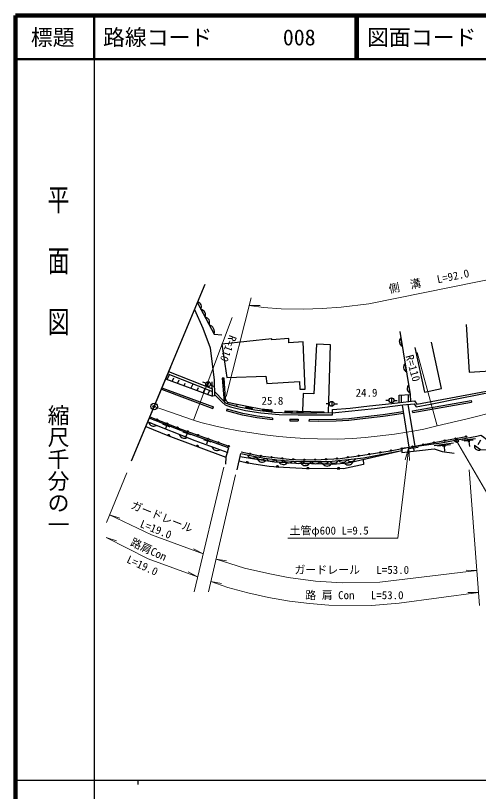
# Model space of a CAD drawing. Units: millimetres, scale not verified. Extents: x 40000 to 680000, y 20000 to 380000.
# Drawn here: x 40000 to 145868, y 202409 to 380000 of the extents above; entities that cross this region are included whole.
import ezdxf
from ezdxf.enums import TextEntityAlignment as Align

# ---------------------------------------------------------------- set-up
doc = ezdxf.new("R2010")
doc.units = ezdxf.units.MM
doc.header["$LTSCALE"] = 1000
doc.header["$PDMODE"] = 32
doc.header["$PDSIZE"] = 500
doc.linetypes.add('CHAIN', pattern=[18.5, 12, -1.5, 3.5, -1.5])
for name, color, linetype, lineweight in [('M-BGD', 7, 'Continuous', 25), ('M-BMK', 2, 'CHAIN', 13), ('M-BMK-OTRS', 5, 'Continuous', 25), ('M-BMK-SRVR', 3, 'Continuous', 25), ('M-STR-HTXT', 7, 'Continuous', 13), ('M-STR-STRC', 7, 'Continuous', 25), ('M-TTL', 2, 'Continuous', 140), ('M-TTL-BAND', 7, 'Continuous', 25), ('M-TTL-LINE', 7, 'Continuous', 50)]:
    doc.layers.add(name, color=color, linetype=linetype, lineweight=lineweight)
doc.layers.add('M-OTRS', color=6, linetype='Continuous')
doc.layers.add('M-TTL-TXT', color=7, linetype='Continuous')
doc.styles.add('@ＭＳ ゴシック', font='')
doc.styles.add('ＭＳ ゴシック', font='')
doc.styles.get('@ＭＳ ゴシック').set_extended_font_data('@MS Gothic')
doc.styles.get('ＭＳ ゴシック').set_extended_font_data('MS Gothic')

# ---------------------------------------------------------------- blocks, each defined once
blk = doc.blocks.new('open_arrow')
at = {"color": 0, "linetype": 'Continuous', "lineweight": -2}
blk.add_lwpolyline([(7.5, 1.25), (0, 0), (7.5, -1.25)], dxfattribs=at)

msp = doc.modelspace()

# ---------------------------------------------------------------- hatches: boundary and pattern name
at = {"layer": 'M-BGD'}
for points in [[(87684, 297015), (87259, 297015), (87441, 294959), (87843, 294995)], [(87952, 293619), (87561, 293588), (87710, 291903), (88174, 291930), (88055, 292308)], [(89513, 291200), (88551, 291462), (88475, 291167), (88999, 290969), (90632, 290532), (90718, 290953)], [(94210, 290245), (93338, 290416), (92737, 290539), (92652, 290124), (94133, 289850)], [(98683, 289661), (96523, 289842), (96498, 289536), (98710, 289280)], [(103302, 289472), (101653, 289513), (101626, 289124), (102981, 289063), (103292, 289064)], [(105770, 289409), (104431, 289443), (104422, 289068), (105762, 289073)]]:
    msp.add_hatch(color=256, dxfattribs=at).paths.add_polyline_path(points)

# ---------------------------------------------------------------- linework, layer by layer
for p, q in [((127858, 307699), (130274, 293272)), ((128423, 304324), (128106, 306217)), ((129401, 298487), (129084, 300380)), ((75012, 298496), (85023, 294568)), ((74709, 296666), (75226, 297832)), ((74805, 297997), (85037, 293982)), ((75842, 296248), (76202, 297060)), ((77045, 295804), (77424, 296658)), ((73484, 294825), (85278, 290462)), ((78540, 295253), (78799, 295836)), ((80116, 294672), (80590, 295727)), ((81552, 294143), (81858, 294831)), ((83525, 295823), (82827, 296097)), ((84238, 296134), (83837, 295110)), ((84549, 295421), (85248, 295147)), ((87843, 294995), (87441, 294959)), ((130224, 293572), (129907, 295464)), ((73345, 294450), (85139, 290087)), ((82896, 293647), (83340, 294648)), ((83984, 293246), (84418, 294225)), ((87561, 293588), (87952, 293619)), ((128207, 293172), (128224, 291463)), ((129753, 293255), (129768, 291646)), ((130274, 293272), (130290, 291708)), ((87710, 291903), (88174, 291930)), ((88551, 291462), (88475, 291167)), ((112304, 291683), (112304, 290583)), ((125437, 291925), (124687, 291925)), ((125987, 292475), (125987, 291375)), ((126537, 291925), (127287, 291925)), ((130755, 289563), (144171, 291914)), ((130824, 289169), (144240, 291520)), ((144171, 291914), (144240, 291520)), ((85139, 290087), (85278, 290462)), ((88313, 289895), (88212, 289508)), ((90632, 290532), (90718, 290953)), ((92652, 290124), (92737, 290539)), ((94133, 289850), (94210, 290245)), ((96498, 289536), (96523, 289842)), ((111754, 291133), (111004, 291133)), ((112854, 291133), (113604, 291133)), ((128394, 290851), (129972, 281193)), ((131385, 281459), (129770, 290983)), ((130824, 289169), (130755, 289563)), ((98785, 287882), (98736, 287485)), ((103292, 289064), (103302, 289472)), ((104422, 289068), (104431, 289443)), ((105762, 289073), (105770, 289409)), ((72216, 286201), (70432, 286908)), ((75387, 285800), (73706, 286446)), ((74546, 286123), (74278, 285423)), ((102755, 287629), (104637, 287629)), ((102755, 287629), (102755, 287229)), ((102755, 287229), (104637, 287229)), ((104637, 287629), (104637, 287229)), ((107135, 287579), (107112, 287180)), ((80055, 284009), (78374, 284654)), ((79214, 284331), (78946, 283631)), ((75316, 283707), (74730, 283927)), ((79234, 283418), (77450, 284125)), ((84763, 282317), (83070, 282927)), ((83916, 282622), (83662, 281916)), ((145175, 283123), (142048, 282744)), ((144681, 282836), (142596, 282584)), ((143909, 282516), (143422, 282457)), ((143665, 282487), (143801, 281370)), ((146360, 282790), (145709, 281722)), ((81869, 281246), (81284, 281466)), ((86723, 280634), (84920, 281290)), ((132095, 281162), (129875, 280796)), ((130985, 280979), (131074, 280436)), ((140182, 282093), (135714, 281552)), ((139464, 281780), (136486, 281419)), ((138350, 281418), (137655, 281334)), ((138002, 281376), (138137, 280259)), ((90682, 276031), (91504, 279729)), ((92650, 277676), (93265, 277558)), ((97247, 278156), (95349, 278437)), ((102219, 277666), (100304, 277790)), ((107214, 277450), (105295, 277507)), ((112213, 277356), (110294, 277390)), ((117175, 277872), (115303, 277448)), ((99575, 276679), (100198, 276622)), ((106562, 276302), (107188, 276298)), ((113562, 276260), (114188, 276256))]:
    msp.add_line(p, q, dxfattribs=at)
for points in [[(80924, 312694), (82821, 308479), (84535, 303949), (85418, 296558), (85504, 292983), (85063, 292848)], [(81582, 314273), (85415, 307042), (87154, 306923)], [(85498, 293238), (87191, 291550), (87914, 290927), (89160, 290436), (92619, 289640), (96114, 289078), (100292, 288697), (104610, 288597), (109783, 288616), (112492, 288636), (112522, 289825), (116539, 290171), (120928, 290638), (126068, 291207), (131271, 291825), (131750, 291050), (154273, 295219), (156386, 297186), (175208, 302265), (176895, 305294), (188947, 308429), (213745, 310910), (216916, 311710), (220774, 312082)], [(143080, 309304), (143761, 298409), (153497, 298977), (152788, 311488)], [(111588, 289126), (112046, 304654), (108840, 304810), (108248, 293392), (105794, 293477), (105662, 289449)], [(131303, 304032), (133539, 293827), (137413, 294618), (135122, 305273)], [(74311, 296813), (85063, 292848), (84986, 296158)], [(98710, 289280), (98683, 289661), (96083, 289879), (93338, 290416), (89513, 291200), (88551, 291462), (88230, 291754), (88055, 292308), (87684, 297015), (87259, 297015), (87736, 291610)], [(85480, 293970), (87622, 291739), (87952, 291365), (88999, 290969), (91058, 290418), (94699, 289745), (99060, 289239), (102981, 289063), (108890, 289085), (113207, 289151), (116181, 289481), (122114, 290077), (128546, 290870), (131142, 291110), (131629, 290424), (134926, 291054), (141708, 292392), (149425, 293917)], [(127752, 291407), (127744, 293147), (130274, 293272)], [(98736, 287485), (95172, 287919), (91879, 288551), (88212, 289508)], [(98785, 287882), (95234, 288315), (91967, 288941), (88313, 289895)], [(101626, 289124), (101653, 289513), (110531, 289290), (110534, 289110)], [(88671, 281068), (79923, 284220), (70564, 287812)], [(70714, 288173), (77907, 285328), (88767, 281454)], [(128701, 288938), (124071, 288246), (120056, 287772), (116232, 287326), (113317, 287130), (109279, 287053), (107112, 287180)], [(128642, 289334), (124018, 288642), (120010, 288169), (116195, 287724), (113300, 287529), (109287, 287453), (107135, 287579)], [(69779, 285926), (74850, 283882), (88130, 278895)], [(70222, 286991), (81000, 282718), (88573, 279960)], [(91598, 280153), (95880, 279222), (99208, 278838), (102555, 278473), (105498, 278338), (109865, 278357), (114203, 278646), (119435, 279395), (125648, 280376), (132089, 281592), (136128, 282342), (143073, 283649)], [(149835, 281196), (148950, 281399), (148356, 281969), (148030, 282517), (147773, 282901), (146794, 283670), (146421, 283845), (145512, 283682), (137313, 282097), (128345, 280885)], [(88671, 281068), (88130, 278895), (88004, 277358)], [(128345, 280885), (128364, 279981), (135753, 280852), (137601, 280250), (140323, 279814)], [(144979, 281693), (146327, 280655), (147983, 280606), (149502, 281272)], [(91361, 279089), (94674, 278536), (99248, 277859), (104119, 277542), (107704, 277436), (112468, 277351), (116090, 277626), (120394, 278601), (128353, 280485)], [(91504, 279729), (94403, 279148), (96991, 278656), (99722, 278327), (103357, 278040), (107382, 277937), (111642, 277917), (116078, 278368), (119548, 278800), (123532, 279497), (128353, 280485)], [(119482, 278394), (119592, 277216), (114984, 276252), (105516, 276308), (101280, 276523), (98005, 276824), (94521, 277318), (92048, 277791), (91119, 277998)]]:
    msp.add_lwpolyline(points, dxfattribs=at)
msp.add_lwpolyline([(87184, 304786), (88293, 297122), (97279, 297451), (97459, 295805), (104917, 296254), (105007, 294457), (106265, 294517), (105816, 305295), (102532, 305111), (102471, 306072), (98622, 305772), (98592, 306027)], close=True, dxfattribs=at)
for centre, radius in [((84037, 295622), 550), ((112304, 291133), 550), ((125987, 291925), 550), ((72356, 287523), 150), ((74681, 286604), 150), ((77005, 285684), 150), ((79349, 284814), 150), ((81703, 283974), 150), ((84058, 283134), 150), ((86413, 282294), 150), ((135702, 282263), 150), ((138159, 282724), 150), ((140616, 283187), 150), ((143024, 283640), 150), ((88767, 281454), 150), ((128330, 280882), 150), ((130787, 281346), 150), ((133244, 281807), 150), ((93615, 279714), 150), ((96061, 279201), 150), ((98545, 278914), 150), ((115989, 278902), 150), ((118464, 279256), 150), ((120936, 279632), 150), ((123405, 280022), 150), ((125873, 280419), 150), ((101029, 278639), 150), ((103519, 278428), 150), ((106017, 278340), 150), ((108517, 278351), 150), ((111015, 278434), 150), ((113509, 278600), 150)]:
    msp.add_circle(centre, radius, dxfattribs=at)
for centre, radius, start, end in [((81268, 313264), 1250, 334.80055, 71.88901), ((82204, 311497), 1250, 334.80055, 81.06075), ((83141, 309730), 1250, 334.80055, 81.06075), ((83792, 307562), 1705, 342.22094, 73.64036), ((128946, 305385), 1182, 135.26603, 243.75119), ((128946, 305385), 1182, 135.26603, 243.75119), ((129924, 299548), 1182, 135.26603, 243.75119), ((129924, 299548), 1182, 135.26603, 243.75119), ((130747, 294632), 1182, 135.26603, 243.75119), ((130747, 294632), 1182, 135.26603, 243.75119), ((71579, 287197), 1182, 194.1291, 302.61425), ((71579, 287197), 1182, 194.1291, 302.61425), ((75004, 283766), 318, 349.30874, 149.52647), ((78597, 284414), 1182, 194.1291, 302.61425), ((78597, 284414), 1182, 194.1291, 302.61425), ((81557, 281305), 318, 349.30874, 149.52647), ((86058, 281611), 1182, 195.74715, 304.23231), ((86058, 281611), 1182, 195.74715, 304.23231), ((145859, 281441), 915, 163.96492, 300.79354), ((94184, 279953), 1250, 206.09109, 312.3513), ((96149, 279579), 1250, 206.09109, 312.3513), ((92947, 277563), 318, 359.06659, 159.28432), ((96399, 278980), 1182, 207.3348, 315.81995), ((96399, 278980), 1182, 207.3348, 315.81995), ((98456, 279235), 1250, 210.0137, 316.2739), ((100425, 279024), 1250, 211.5016, 318.61), ((101306, 278417), 1182, 212.02797, 320.51313), ((101306, 278417), 1182, 212.02797, 320.51313), ((102419, 278866), 1250, 212.3498, 318.61), ((104635, 278758), 1250, 215.40935, 321.66955), ((106275, 278169), 1182, 214.06735, 322.5525), ((106275, 278169), 1182, 214.06735, 322.5525), ((106646, 278691), 1250, 214.52761, 322.85619), ((108646, 278681), 1250, 216.59598, 322.85619), ((110646, 278672), 1250, 216.59598, 322.85619), ((111266, 278064), 1182, 214.73947, 323.22462), ((111266, 278064), 1182, 214.73947, 323.22462), ((112772, 278786), 1250, 222.6825, 328.94271), ((114761, 278988), 1250, 222.35706, 328.61727), ((116086, 278334), 1182, 228.51421, 336.99936), ((116086, 278334), 1182, 228.51421, 336.99936), ((116728, 279205), 1250, 223.94951, 330.20972), ((99882, 276596), 318, 4.63868, 164.85641), ((106875, 276245), 318, 9.55108, 169.76882), ((113875, 276204), 318, 9.55108, 169.76882)]:
    msp.add_arc(centre, radius, start, end, dxfattribs=at)
at = {"layer": 'M-BMK'}
msp.add_lwpolyline([(71686, 290508), (80672, 287428), (82355, 286840), (85515, 286077), (87877, 285546), (90966, 284960), (93522, 284551), (97020, 283998), (100185, 283638), (102888, 283398), (106174, 283198), (109038, 283117), (113580, 283047), (117069, 283228), (119931, 283410), (122694, 283691), (126645, 284195), (129449, 284633), (130925, 284887), (133368, 285361), (136446, 286090), (143321, 287723), (152209, 289918)], dxfattribs=at)
at = {"layer": 'M-BMK-OTRS'}
for p in [(83309, 318421), (75425, 299487)]:
    msp.add_line(p, (66469, 277978), dxfattribs=at)
at = {"layer": 'M-BMK-SRVR'}
msp.add_circle((71686, 290508), 750, dxfattribs=at)
msp.add_circle((71686, 290508), 750, dxfattribs=at)
at = {"layer": 'M-OTRS'}
msp.add_point((71686, 290508), dxfattribs=at)
at = {"layer": 'M-STR-HTXT'}
for p, q in [((93899, 315356), (88184, 292830)), ((93462, 313634), (95917, 313638)), ((80672, 287428), (89578, 310908)), ((136446, 286090), (131836, 302844)), ((140877, 282682), (160327, 249021)), ((65449, 275352), (60767, 263965)), ((87600, 276650), (80827, 248098)), ((143724, 276005), (146088, 244993)), ((90331, 274887), (84131, 248083)), ((61476, 265690), (63818, 264955)), ((60737, 260543), (63061, 259751)), ((82897, 256823), (80729, 257976)), ((85865, 255580), (88284, 255165)), ((81647, 251553), (79481, 252709)), ((145477, 253012), (143022, 253054)), ((84681, 250464), (87090, 249991)), ((145861, 247973), (143406, 247981))]:
    msp.add_line(p, q, dxfattribs=at)
for points in [[(93462, 313634), (96734, 313180), (100763, 312884), (105869, 312821), (110119, 312938), (114503, 313277), (120765, 314016), (171234, 324268)], [(129972, 281193), (127442, 260398), (102281, 260398)], [(61476, 265690), (71060, 261135), (82897, 256823)], [(81647, 251553), (70343, 255690), (60737, 260543)], [(85865, 255580), (92344, 253508), (98136, 252206), (102318, 251355), (108617, 250580), (114674, 250144), (123348, 250290), (145477, 253012)], [(84681, 250464), (88555, 249123), (93156, 247844), (97879, 246811), (102636, 245950), (107237, 245409), (111641, 245065), (121370, 244995), (127767, 245487), (145861, 247973)]]:
    msp.add_lwpolyline(points, dxfattribs=at)
at = {"layer": 'M-STR-STRC'}
msp.add_circle((140877, 282682), 400, dxfattribs=at)
at = {"layer": 'M-TTL'}
for p, q in [((40000, 380000), (40000, 20000)), ((680000, 380000), (40000, 380000))]:
    msp.add_line(p, q, dxfattribs=at)
at = {"layer": 'M-TTL-BAND'}
for p, q in [((58000, 370000), (58000, 20000)), ((40000, 205000), (579000, 205000)), ((68000, 205000), (68000, 204000))]:
    msp.add_line(p, q, dxfattribs=at)
at = {"layer": 'M-TTL-LINE'}
for p, q in [((58000, 380000), (58000, 370000)), ((117750, 380000), (117750, 370000)), ((118250, 380000), (118250, 370000)), ((40000, 370000), (680000, 370000))]:
    msp.add_line(p, q, dxfattribs=at)

# ---------------------------------------------------------------- block references
at = {"layer": 'M-STR-HTXT', "xscale": 400, "yscale": 400, "rotation": 263.1}
msp.add_blockref('open_arrow', (129972, 281193), dxfattribs=at)

# ---------------------------------------------------------------- texts
at = {"layer": 'M-BGD', "style": 'ＭＳ ゴシック'}
for s, p in [('24.9', (120272, 292206)), ('25.8', (98751, 290375))]:
    msp.add_text(s, height=1833, dxfattribs=at).set_placement(p, align=Align.BOTTOM_CENTER)
at = {"layer": 'M-STR-HTXT', "style": 'ＭＳ ゴシック'}
for s, rotation, p in [('側  溝   L=92.0', 11.483, (134826, 317785)), ('R=110', 249.228, (87316, 304302)), ('R=110', 285.385, (129478, 298911)), ('ガードレール', 338.009, (72942, 263928)), ('L=19.0', 338.009, (71569, 261058)), ('路肩Con', 335.215, (69826, 256474)), ('L=19.0', 335.215, (68415, 252800))]:
    msp.add_text(s, height=1833, rotation=rotation, dxfattribs=at).set_placement(p, align=Align.BOTTOM_CENTER)
msp.add_text('土管φ600 L=9.5', height=1833, dxfattribs=at).set_placement((120770, 260659), align=Align.BOTTOM_RIGHT)
for s, p in [('ガードレール   L=53.0', (116889, 251665)), ('路 肩 Con   L=53.0', (117506, 245872))]:
    msp.add_text(s, height=1833, dxfattribs=at).set_placement(p, align=Align.BOTTOM_CENTER)
at = {"layer": 'M-TTL-BAND', "style": '@ＭＳ ゴシック', "width": 1.4}
msp.add_text('平  面  図', height=3666, rotation=270, dxfattribs=at).set_placement((49777, 306475), align=Align.MIDDLE_RIGHT)
at = {"layer": 'M-TTL-BAND', "style": '@ＭＳ ゴシック'}
msp.add_text('縮尺千分の一', height=3666, rotation=270, dxfattribs=at).set_placement((49777, 261030), align=Align.MIDDLE_RIGHT)
at = {"layer": 'M-TTL-TXT', "style": 'ＭＳ ゴシック'}
msp.add_text('標題', height=3666, dxfattribs=at).set_placement((48500, 375000), align=Align.MIDDLE_CENTER)
for s, p in [('路線コード', (60000, 375000)), ('008', (101142, 375000)), ('図面コード', (120380, 375000))]:
    msp.add_text(s, height=3666, dxfattribs=at).set_placement(p, align=Align.MIDDLE_LEFT)

doc.saveas('drawing.dxf')
